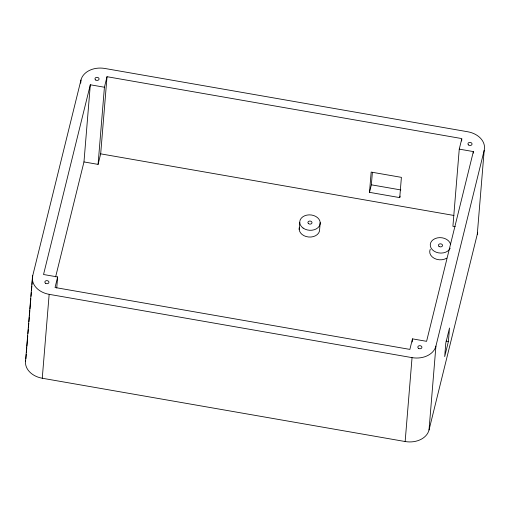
<?xml version="1.0" encoding="UTF-8"?>
<svg xmlns="http://www.w3.org/2000/svg" width="510" height="510" viewBox="0 0 510 510"><rect width="100%" height="100%" fill="white"/><g stroke="black" fill="none" stroke-linecap="round" stroke-linejoin="round"><path stroke-width="0.76" d="M25.5 361.654L32.398 277.752M25.876 358.868L26.265 354.118M26.399 352.537L26.788 347.788M26.915 346.207L27.763 335.918M27.961 333.54L28.286 329.581M28.413 328L28.809 323.251M28.936 321.67L29.325 316.92M29.459 315.333L29.848 310.584M29.975 309.003L30.823 298.713M31.021 296.342L31.346 292.383M31.473 290.796L31.862 286.046M31.996 284.465L32.385 279.716M32.512 278.135L32.71 275.757L80.975 80.006A20.527 15.421 4.7 0 1 104.85 68.468L467.74 131.765A20.527 15.421 4.7 0 1 484.188 150.342L477.29 234.243L429.025 429.994A20.527 15.421 4.7 0 1 405.15 441.532L42.26 378.235A20.527 15.421 4.7 0 1 25.672 360.321M42.26 378.235L49.158 294.334A20.527 15.421 4.7 0 1 32.71 275.757M56.737 287.991L57.643 276.968L43.535 274.507L90.315 84.775L104.422 87.236L98.079 164.386L83.971 161.925L90.315 84.775M80.714 83.175L80.975 80.006M98.079 164.386L100.68 153.848L107.023 76.698L461.85 138.593L459.255 149.13L452.912 226.281L455.264 226.689M299.179 229.347L299.733 222.596M320.197 222.583L319.642 229.334A10.257 7.707 4.7 0 1 308.563 237.003A10.257 7.707 4.7 0 1 299.402 227.345M369.501 192.34L371.165 172.08L401.402 177.359L399.738 197.612L369.501 192.34L371.356 184.811L372.376 172.342M412.214 342.012L412.475 338.863L426.583 341.324L473.363 151.591L459.255 149.13M405.15 441.532L412.048 357.631A20.527 15.421 4.7 0 0 435.922 346.092L484.188 150.342M429.025 429.994L435.922 346.092M461.658 140.951L461.786 139.377M448.398 341.522L449.508 328.013L445.797 343.071L444.688 356.579L448.398 341.522L446.072 341.113M473.235 153.166L473.363 151.591M55.635 276.841L83.971 161.925M57.643 276.968L55.048 287.506L409.874 349.401L412.475 338.863M104.422 87.236L107.023 76.698M399.738 197.612L400.108 196.108M371.356 184.811L400.822 189.949M100.68 153.848L453.938 215.469M49.158 294.334L412.048 357.631M477.602 232.248A20.527 15.421 4.7 0 1 477.29 234.243M446.722 258.137A10.257 7.707 4.7 0 1 434.278 258.34A10.257 7.707 4.7 0 1 430.23 249.307M450.209 248.153A10.257 7.707 4.7 0 1 434.112 251.169A10.257 7.707 4.7 0 1 435.145 238.584A10.257 7.707 4.7 0 1 450.534 244.182M418.704 348.445A2.053 1.543 4.7 0 0 421.917 347.425A2.053 1.543 4.7 0 0 419.003 345.786A2.053 1.543 4.7 0 0 418.704 348.445M468.505 144.948A2.053 1.543 4.7 0 0 471.96 144.445A2.053 1.543 4.7 0 0 469.519 142.417A2.053 1.543 4.7 0 0 468.505 144.948M95.695 80.006A2.053 1.543 4.7 0 0 99.042 79.228A2.053 1.543 4.7 0 0 96.339 77.399A2.053 1.543 4.7 0 0 95.695 80.006M45.556 283.273A2.053 1.543 4.7 0 0 48.915 282.534A2.053 1.543 4.7 0 0 46.238 280.678A2.053 1.543 4.7 0 0 45.556 283.273M303.08 228.053A10.257 7.707 4.7 0 0 319.974 224.585A10.257 7.707 4.7 0 0 306.841 215.124A10.257 7.707 4.7 0 0 303.08 228.053M308.595 223.68A2.046 1.536 4.7 0 0 311.961 222.985A2.046 1.536 4.7 0 0 309.34 221.098A2.046 1.536 4.7 0 0 308.595 223.68M438.963 246.324A2.046 1.536 4.7 0 0 442.431 245.916A2.046 1.536 4.7 0 0 440.085 243.831A2.046 1.536 4.7 0 0 438.963 246.324"/></g></svg>
